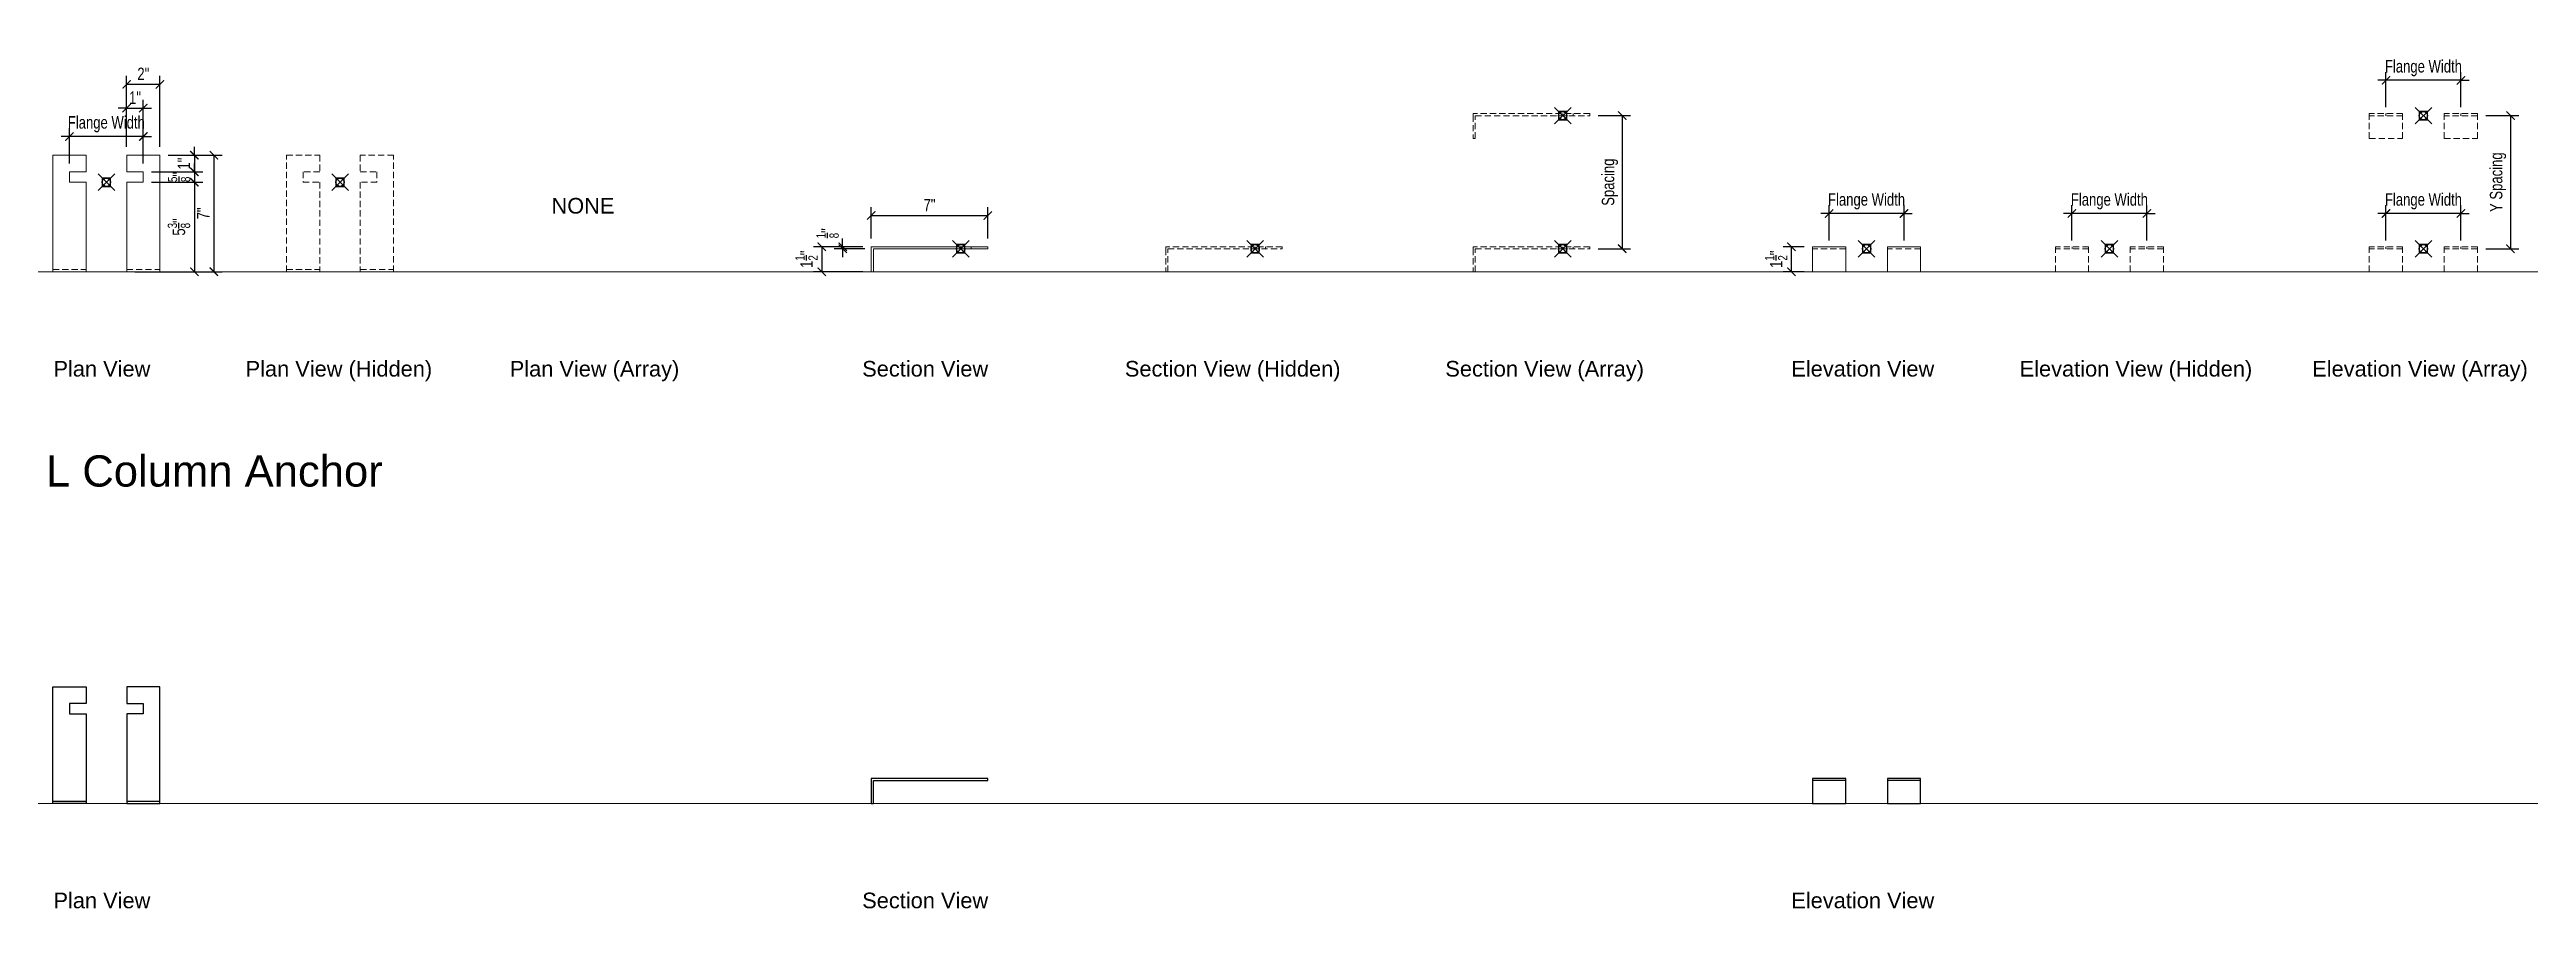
# Model space of a CAD drawing. Header units: inches. Extents: x 14 to 162, y 24 to 75.
import ezdxf
from ezdxf.enums import TextEntityAlignment as Align

# ---------------------------------------------------------------- set-up
doc = ezdxf.new("R2010")
doc.units = ezdxf.units.IN
doc.header["$LTSCALE"] = 48
doc.header["$MEASUREMENT"] = 0
doc.header["$PDMODE"] = 99
doc.header["$PDSIZE"] = 0.5
doc.linetypes.add('HIDDEN2', pattern=[0.1875, 0.125, -0.0625])
for name, color, linetype, lineweight in [('A-Anno-Dims', 211, 'Continuous', 25), ('A-Detl-Fine', 90, 'Continuous', 18), ('G-Anno-Ttlb', 213, 'Continuous', 50)]:
    doc.layers.add(name, color=color, linetype=linetype, lineweight=lineweight)
doc.layers.add('G-Anno-Nplt', color=140, linetype='Continuous', lineweight=18, plot=False)
doc.styles.add('Arch-Dim', font='arial.ttf', dxfattribs={"width": 0.75})
doc.styles.add('RomanS', font='romans.shx')
doc.dimstyles.new('Aec-Arch-I-96', dxfattribs={"dimscale": 96, "dimtxt": 0.09375, "dimasz": 0.0625, "dimexe": 0.0625, "dimexo": 0.0625, "dimgap": 0.03125, "dimtad": 1, "dimdec": 4, "dimzin": 3, "dimdsep": 46, "dimlunit": 4, "dimtxsty": 'Arch-Dim', "dimblk": 'ARCHTICK', "dimcen": 0.09375, "dimazin": 2, "dimtfac": 0.75, "dimtdec": 4, "dimtix": 1, "dimtmove": 2, "dimatfit": 2, "dimfxl": 1, "dimtolj": 1, "dimtzin": 0, "dimarcsym": 0})

# ---------------------------------------------------------------- blocks, each defined once
blk = doc.blocks.new('Anno_Title_T2')
at = {"color": 0, "linetype": 'ByBlock', "lineweight": -2, "style": 'RomanS'}
blk.add_attdef('TITLE', (0, 0.5), '', height=1.25, dxfattribs=at)
blk.add_attdef('SCALE', text='', height=0.75, dxfattribs=at).set_placement((0, -0.5), align=Align.TOP_LEFT)
blk = doc.blocks.new('_ArchTick')
at = {"color": 0, "linetype": 'ByBlock', "const_width": 0.15}
blk.add_lwpolyline([(-0.5, -0.5), (0.5, 0.5)], dxfattribs=at)
blk = doc.blocks.new('*D4')
at = {"layer": 'A-Anno-Dims', "color": 8, "lineweight": -2, "transparency": 16777216}
for p, q in [((20.72, 69.14), (22.79, 69.14)), ((22.29, 69.14), (22.29, 69.64)), ((22.29, 69.14), (22.29, 68.14)), ((19.72, 68.14), (22.79, 68.14)), ((22.29, 68.14), (22.29, 67.64))]:
    blk.add_line(p, q, dxfattribs=at)
at = {"layer": 'DEFPOINTS', "color": 0, "transparency": 16777216}
for p in [(20.22, 69.14), (19.22, 68.14), (22.29, 68.14)]:
    blk.add_point(p, dxfattribs=at)
at = {"layer": 'A-Anno-Dims', "color": 8, "lineweight": -2, "transparency": 16777216, "xscale": 0.5, "yscale": 0.5, "zscale": 0.5}
for p, rotation in [((22.29, 69.14), 270), ((22.29, 68.14), 90)]:
    blk.add_blockref('_ArchTick', p, dxfattribs=dict(at, rotation=rotation))
at = {"layer": 'A-Anno-Dims', "color": 0, "transparency": 16777216, "insert": (21.66, 68.64), "char_height": 0.75, "attachment_point": 5, "rotation": 90, "style": 'Arch-Dim'}
blk.add_mtext('\\A1;1"', dxfattribs=at)
blk = doc.blocks.new('_Open90')
at = {"color": 0, "linetype": 'ByBlock', "lineweight": -2}
for p, q in [((0, 0), (-1, 0)), ((-0.5, 0.5), (0, 0)), ((0, 0), (-0.5, -0.5))]:
    blk.add_line(p, q, dxfattribs=at)
blk = doc.blocks.new('*D5')
at = {"layer": 'A-Anno-Dims', "color": 8, "lineweight": -2, "transparency": 16777216}
for p, q in [((22.29, 68.14), (22.29, 68.64)), ((19.72, 68.14), (22.79, 68.14)), ((19.72, 67.52), (22.79, 67.52)), ((22.29, 68.14), (22.29, 67.52)), ((22.29, 67.52), (22.29, 67.02))]:
    blk.add_line(p, q, dxfattribs=at)
at = {"layer": 'DEFPOINTS', "color": 0, "transparency": 16777216}
for p in [(19.22, 68.14), (19.22, 67.52), (22.29, 67.52)]:
    blk.add_point(p, dxfattribs=at)
at = {"layer": 'A-Anno-Dims', "color": 8, "lineweight": -2, "transparency": 16777216, "xscale": 0.5, "yscale": 0.5, "zscale": 0.5}
for p, rotation in [((22.29, 68.14), 270), ((22.29, 67.52), 90)]:
    blk.add_blockref('_ArchTick', p, dxfattribs=dict(at, rotation=rotation))
at = {"layer": 'A-Anno-Dims', "color": 0, "transparency": 16777216, "insert": (21.37, 67.83), "char_height": 0.75, "attachment_point": 5, "rotation": 90, "style": 'Arch-Dim'}
blk.add_mtext('\\A1;{\\H0.750000x;\\S5/8;}"', dxfattribs=at)
blk = doc.blocks.new('*D13')
at = {"layer": 'A-Anno-Dims', "color": 8, "lineweight": -2, "transparency": 16777216}
for p, q in [((19.72, 67.52), (22.79, 67.52)), ((22.29, 67.52), (22.29, 62.14)), ((18.72, 62.14), (22.79, 62.14))]:
    blk.add_line(p, q, dxfattribs=at)
at = {"layer": 'DEFPOINTS', "color": 0, "transparency": 16777216}
for p in [(19.22, 67.52), (18.22, 62.14), (22.29, 62.14)]:
    blk.add_point(p, dxfattribs=at)
at = {"layer": 'A-Anno-Dims', "color": 8, "lineweight": -2, "transparency": 16777216, "xscale": 0.5, "yscale": 0.5, "zscale": 0.5}
for p, rotation in [((22.29, 67.52), 90), ((22.29, 62.14), 270)]:
    blk.add_blockref('_ArchTick', p, dxfattribs=dict(at, rotation=rotation))
at = {"layer": 'A-Anno-Dims', "color": 0, "transparency": 16777216, "insert": (21.36, 64.83), "char_height": 0.75, "attachment_point": 5, "rotation": 90, "style": 'Arch-Dim'}
blk.add_mtext('\\A1;5{\\H0.750000x;\\S3/8;}"', dxfattribs=at)
blk = doc.blocks.new('*D14')
at = {"layer": 'A-Anno-Dims', "color": 8, "lineweight": -2, "transparency": 16777216}
for p, q in [((18.22, 69.64), (18.22, 73.9)), ((18.22, 73.4), (20.22, 73.4)), ((20.22, 69.64), (20.22, 73.9))]:
    blk.add_line(p, q, dxfattribs=at)
at = {"layer": 'DEFPOINTS', "color": 0, "transparency": 16777216}
for p in [(20.22, 73.4), (18.22, 69.14), (20.22, 69.14)]:
    blk.add_point(p, dxfattribs=at)
at = {"layer": 'A-Anno-Dims', "color": 8, "lineweight": -2, "transparency": 16777216, "xscale": 0.5, "yscale": 0.5, "zscale": 0.5, "rotation": 180}
blk.add_blockref('_ArchTick', (18.22, 73.4), dxfattribs=at)
at = {"layer": 'A-Anno-Dims', "color": 8, "lineweight": -2, "transparency": 16777216, "xscale": 0.5, "yscale": 0.5, "zscale": 0.5}
blk.add_blockref('_ArchTick', (20.22, 73.4), dxfattribs=at)
at = {"layer": 'A-Anno-Dims', "color": 0, "transparency": 16777216, "insert": (19.22, 74.03), "char_height": 0.75, "attachment_point": 5, "style": 'Arch-Dim'}
blk.add_mtext('\\A1;2"', dxfattribs=at)
blk = doc.blocks.new('*D15')
at = {"layer": 'A-Anno-Dims', "color": 8, "lineweight": -2, "transparency": 16777216}
for p, q in [((20.72, 69.14), (23.96, 69.14)), ((23.46, 69.14), (23.46, 62.14)), ((20.72, 62.14), (23.96, 62.14))]:
    blk.add_line(p, q, dxfattribs=at)
at = {"layer": 'DEFPOINTS', "color": 0, "transparency": 16777216}
for p in [(20.22, 69.14), (20.22, 62.14), (23.46, 62.14)]:
    blk.add_point(p, dxfattribs=at)
at = {"layer": 'A-Anno-Dims', "color": 8, "lineweight": -2, "transparency": 16777216, "xscale": 0.5, "yscale": 0.5, "zscale": 0.5}
for p, rotation in [((23.46, 69.14), 90), ((23.46, 62.14), 270)]:
    blk.add_blockref('_ArchTick', p, dxfattribs=dict(at, rotation=rotation))
at = {"layer": 'A-Anno-Dims', "color": 0, "transparency": 16777216, "insert": (22.83, 65.64), "char_height": 0.75, "attachment_point": 5, "rotation": 90, "style": 'Arch-Dim'}
blk.add_mtext('\\A1;7"', dxfattribs=at)
blk = doc.blocks.new('*D16')
at = {"layer": 'A-Anno-Dims', "color": 8, "lineweight": -2, "transparency": 16777216}
for p, q in [((18.22, 71.97), (17.72, 71.97)), ((18.22, 69.64), (18.22, 72.47)), ((18.22, 71.97), (19.22, 71.97)), ((19.22, 68.64), (19.22, 72.47)), ((19.22, 71.97), (19.72, 71.97))]:
    blk.add_line(p, q, dxfattribs=at)
at = {"layer": 'DEFPOINTS', "color": 0, "transparency": 16777216}
for p in [(19.22, 71.97), (18.22, 69.14), (19.22, 68.14)]:
    blk.add_point(p, dxfattribs=at)
at = {"layer": 'A-Anno-Dims', "color": 8, "lineweight": -2, "transparency": 16777216, "xscale": 0.5, "yscale": 0.5, "zscale": 0.5}
blk.add_blockref('_ArchTick', (18.22, 71.97), dxfattribs=at)
at = {"layer": 'A-Anno-Dims', "color": 8, "lineweight": -2, "transparency": 16777216, "xscale": 0.5, "yscale": 0.5, "zscale": 0.5, "rotation": 180}
blk.add_blockref('_ArchTick', (19.22, 71.97), dxfattribs=at)
at = {"layer": 'A-Anno-Dims', "color": 0, "transparency": 16777216, "insert": (18.72, 72.6), "char_height": 0.75, "attachment_point": 5, "style": 'Arch-Dim'}
blk.add_mtext('\\A1;1"', dxfattribs=at)
blk = doc.blocks.new('*D6')
at = {"layer": 'A-Anno-Dims', "color": 8, "lineweight": -2, "transparency": 16777216}
for p, q in [((106.63, 71.52), (108.58, 71.52)), ((108.08, 71.52), (108.08, 63.52)), ((106.63, 63.52), (108.58, 63.52))]:
    blk.add_line(p, q, dxfattribs=at)
at = {"layer": 'DEFPOINTS', "color": 0, "transparency": 16777216}
for p in [(106.13, 71.52), (106.13, 63.52), (108.08, 63.52)]:
    blk.add_point(p, dxfattribs=at)
at = {"layer": 'A-Anno-Dims', "color": 8, "lineweight": -2, "transparency": 16777216, "xscale": 0.5, "yscale": 0.5, "zscale": 0.5}
for p, rotation in [((108.08, 71.52), 90), ((108.08, 63.52), 270)]:
    blk.add_blockref('_ArchTick', p, dxfattribs=dict(at, rotation=rotation))
at = {"layer": 'A-Anno-Dims', "color": 0, "transparency": 16777216, "insert": (107.34, 67.52), "char_height": 0.75, "attachment_point": 5, "rotation": 90, "style": 'Arch-Dim'}
blk.add_mtext('\\A1;Spacing', dxfattribs=at)
blk = doc.blocks.new('*D17')
at = {"layer": 'A-Anno-Dims', "color": 8, "lineweight": -2, "transparency": 16777216}
for p, q in [((61.24, 63.64), (61.24, 64.14)), ((62.46, 63.64), (60.74, 63.64)), ((62.58, 63.52), (60.74, 63.52)), ((61.24, 63.52), (61.24, 63.64)), ((61.24, 63.52), (61.24, 63.02))]:
    blk.add_line(p, q, dxfattribs=at)
at = {"layer": 'DEFPOINTS', "color": 0, "transparency": 16777216}
for p in [(61.24, 63.64), (62.96, 63.64), (63.08, 63.52)]:
    blk.add_point(p, dxfattribs=at)
at = {"layer": 'A-Anno-Dims', "color": 8, "lineweight": -2, "transparency": 16777216, "xscale": 0.5, "yscale": 0.5, "zscale": 0.5}
for p, rotation in [((61.24, 63.64), 270), ((61.24, 63.52), 90)]:
    blk.add_blockref('_ArchTick', p, dxfattribs=dict(at, rotation=rotation))
at = {"layer": 'A-Anno-Dims', "color": 0, "transparency": 16777216, "insert": (60.33, 64.45), "char_height": 0.75, "attachment_point": 5, "rotation": 90, "style": 'Arch-Dim'}
blk.add_mtext('\\A1;{\\H0.750000x;\\S1/8;}"', dxfattribs=at)
blk = doc.blocks.new('*D18')
at = {"layer": 'A-Anno-Dims', "color": 8, "lineweight": -2, "transparency": 16777216}
for p, q in [((119.01, 63.64), (117.74, 63.64)), ((118.24, 63.64), (118.24, 62.14)), ((119.01, 62.14), (117.74, 62.14))]:
    blk.add_line(p, q, dxfattribs=at)
at = {"layer": 'DEFPOINTS', "color": 0, "transparency": 16777216}
for p in [(119.51, 63.64), (118.24, 62.14), (119.51, 62.14)]:
    blk.add_point(p, dxfattribs=at)
at = {"layer": 'A-Anno-Dims', "color": 8, "lineweight": -2, "transparency": 16777216, "xscale": 0.5, "yscale": 0.5, "zscale": 0.5}
for p, rotation in [((118.24, 63.64), 90), ((118.24, 62.14), 270)]:
    blk.add_blockref('_ArchTick', p, dxfattribs=dict(at, rotation=rotation))
at = {"layer": 'A-Anno-Dims', "color": 0, "transparency": 16777216, "insert": (117.33, 62.89), "char_height": 0.75, "attachment_point": 5, "rotation": 90, "style": 'Arch-Dim'}
blk.add_mtext('\\A1;1{\\H0.750000x;\\S1/2;}"', dxfattribs=at)
blk = doc.blocks.new('*D7')
at = {"layer": 'A-Anno-Dims', "color": 8, "lineweight": -2, "transparency": 16777216}
for p, q in [((159.97, 71.52), (161.95, 71.52)), ((161.45, 71.52), (161.45, 63.52)), ((159.97, 63.52), (161.95, 63.52))]:
    blk.add_line(p, q, dxfattribs=at)
at = {"layer": 'DEFPOINTS', "color": 0, "transparency": 16777216}
for p in [(159.47, 71.52), (159.47, 63.52), (161.45, 63.52)]:
    blk.add_point(p, dxfattribs=at)
at = {"layer": 'A-Anno-Dims', "color": 8, "lineweight": -2, "transparency": 16777216, "xscale": 0.5, "yscale": 0.5, "zscale": 0.5}
for p, rotation in [((161.45, 71.52), 90), ((161.45, 63.52), 270)]:
    blk.add_blockref('_ArchTick', p, dxfattribs=dict(at, rotation=rotation))
at = {"layer": 'A-Anno-Dims', "color": 0, "transparency": 16777216, "insert": (160.7, 67.52), "char_height": 0.75, "attachment_point": 5, "rotation": 90, "style": 'Arch-Dim'}
blk.add_mtext('\\A1;Y Spacing', dxfattribs=at)
blk = doc.blocks.new('*D8')
at = {"layer": 'A-Anno-Dims', "color": 8, "lineweight": -2, "transparency": 16777216}
for p, q in [((14.78, 70.26), (14.28, 70.26)), ((14.78, 68.64), (14.78, 70.76)), ((19.22, 70.26), (14.78, 70.26)), ((19.22, 68.64), (19.22, 70.76)), ((19.22, 70.26), (19.72, 70.26))]:
    blk.add_line(p, q, dxfattribs=at)
at = {"layer": 'DEFPOINTS', "color": 0, "transparency": 16777216}
for p in [(14.78, 70.26), (14.78, 68.14), (19.22, 68.14)]:
    blk.add_point(p, dxfattribs=at)
at = {"layer": 'A-Anno-Dims', "color": 8, "lineweight": -2, "transparency": 16777216, "xscale": 0.5, "yscale": 0.5, "zscale": 0.5}
blk.add_blockref('_ArchTick', (14.78, 70.26), dxfattribs=at)
at = {"layer": 'A-Anno-Dims', "color": 8, "lineweight": -2, "transparency": 16777216, "xscale": 0.5, "yscale": 0.5, "zscale": 0.5, "rotation": 180}
blk.add_blockref('_ArchTick', (19.22, 70.26), dxfattribs=at)
at = {"layer": 'A-Anno-Dims', "color": 0, "transparency": 16777216, "insert": (17, 71), "char_height": 0.75, "attachment_point": 5, "style": 'Arch-Dim'}
blk.add_mtext('\\A1;Flange Width', dxfattribs=at)
blk = doc.blocks.new('*D9')
at = {"layer": 'A-Anno-Dims', "color": 8, "lineweight": -2, "transparency": 16777216}
for p, q in [((120.51, 65.64), (120.01, 65.64)), ((120.51, 64.02), (120.51, 66.14)), ((125.01, 65.64), (120.51, 65.64)), ((125.01, 64.02), (125.01, 66.14)), ((125.01, 65.64), (125.51, 65.64))]:
    blk.add_line(p, q, dxfattribs=at)
at = {"layer": 'DEFPOINTS', "color": 0, "transparency": 16777216}
for p in [(120.51, 65.64), (120.51, 63.52), (125.01, 63.52)]:
    blk.add_point(p, dxfattribs=at)
at = {"layer": 'A-Anno-Dims', "color": 8, "lineweight": -2, "transparency": 16777216, "xscale": 0.5, "yscale": 0.5, "zscale": 0.5}
blk.add_blockref('_ArchTick', (120.51, 65.64), dxfattribs=at)
at = {"layer": 'A-Anno-Dims', "color": 8, "lineweight": -2, "transparency": 16777216, "xscale": 0.5, "yscale": 0.5, "zscale": 0.5, "rotation": 180}
blk.add_blockref('_ArchTick', (125.01, 65.64), dxfattribs=at)
at = {"layer": 'A-Anno-Dims', "color": 0, "transparency": 16777216, "insert": (122.76, 66.37), "char_height": 0.75, "attachment_point": 5, "style": 'Arch-Dim'}
blk.add_mtext('\\A1;Flange Width', dxfattribs=at)
blk = doc.blocks.new('*D10')
at = {"layer": 'A-Anno-Dims', "color": 8, "lineweight": -2, "transparency": 16777216}
for p, q in [((135.1, 65.64), (134.6, 65.64)), ((135.1, 64.02), (135.1, 66.14)), ((139.6, 65.64), (135.1, 65.64)), ((139.6, 64.02), (139.6, 66.14)), ((139.6, 65.64), (140.1, 65.64))]:
    blk.add_line(p, q, dxfattribs=at)
at = {"layer": 'DEFPOINTS', "color": 0, "transparency": 16777216}
for p in [(135.1, 65.64), (135.1, 63.52), (139.6, 63.52)]:
    blk.add_point(p, dxfattribs=at)
at = {"layer": 'A-Anno-Dims', "color": 8, "lineweight": -2, "transparency": 16777216, "xscale": 0.5, "yscale": 0.5, "zscale": 0.5}
blk.add_blockref('_ArchTick', (135.1, 65.64), dxfattribs=at)
at = {"layer": 'A-Anno-Dims', "color": 8, "lineweight": -2, "transparency": 16777216, "xscale": 0.5, "yscale": 0.5, "zscale": 0.5, "rotation": 180}
blk.add_blockref('_ArchTick', (139.6, 65.64), dxfattribs=at)
at = {"layer": 'A-Anno-Dims', "color": 0, "transparency": 16777216, "insert": (137.35, 66.37), "char_height": 0.75, "attachment_point": 5, "style": 'Arch-Dim'}
blk.add_mtext('\\A1;Flange Width', dxfattribs=at)
blk = doc.blocks.new('*D11')
at = {"layer": 'A-Anno-Dims', "color": 8, "lineweight": -2, "transparency": 16777216}
for p, q in [((153.97, 65.64), (153.47, 65.64)), ((153.97, 64.02), (153.97, 66.14)), ((158.47, 65.64), (153.97, 65.64)), ((158.47, 64.02), (158.47, 66.14)), ((158.47, 65.64), (158.97, 65.64))]:
    blk.add_line(p, q, dxfattribs=at)
at = {"layer": 'DEFPOINTS', "color": 0, "transparency": 16777216}
for p in [(153.97, 65.64), (153.97, 63.52), (158.47, 63.52)]:
    blk.add_point(p, dxfattribs=at)
at = {"layer": 'A-Anno-Dims', "color": 8, "lineweight": -2, "transparency": 16777216, "xscale": 0.5, "yscale": 0.5, "zscale": 0.5}
blk.add_blockref('_ArchTick', (153.97, 65.64), dxfattribs=at)
at = {"layer": 'A-Anno-Dims', "color": 8, "lineweight": -2, "transparency": 16777216, "xscale": 0.5, "yscale": 0.5, "zscale": 0.5, "rotation": 180}
blk.add_blockref('_ArchTick', (158.47, 65.64), dxfattribs=at)
at = {"layer": 'A-Anno-Dims', "color": 0, "transparency": 16777216, "insert": (156.22, 66.37), "char_height": 0.75, "attachment_point": 5, "style": 'Arch-Dim'}
blk.add_mtext('\\A1;Flange Width', dxfattribs=at)
blk = doc.blocks.new('*D12')
at = {"layer": 'A-Anno-Dims', "color": 8, "lineweight": -2, "transparency": 16777216}
for p, q in [((153.97, 73.64), (153.47, 73.64)), ((153.97, 72.02), (153.97, 74.14)), ((158.47, 73.64), (153.97, 73.64)), ((158.47, 72.02), (158.47, 74.14)), ((158.47, 73.64), (158.97, 73.64))]:
    blk.add_line(p, q, dxfattribs=at)
at = {"layer": 'DEFPOINTS', "color": 0, "transparency": 16777216}
for p in [(153.97, 73.64), (153.97, 71.52), (158.47, 71.52)]:
    blk.add_point(p, dxfattribs=at)
at = {"layer": 'A-Anno-Dims', "color": 8, "lineweight": -2, "transparency": 16777216, "xscale": 0.5, "yscale": 0.5, "zscale": 0.5}
blk.add_blockref('_ArchTick', (153.97, 73.64), dxfattribs=at)
at = {"layer": 'A-Anno-Dims', "color": 8, "lineweight": -2, "transparency": 16777216, "xscale": 0.5, "yscale": 0.5, "zscale": 0.5, "rotation": 180}
blk.add_blockref('_ArchTick', (158.47, 73.64), dxfattribs=at)
at = {"layer": 'A-Anno-Dims', "color": 0, "transparency": 16777216, "insert": (156.22, 74.37), "char_height": 0.75, "attachment_point": 5, "style": 'Arch-Dim'}
blk.add_mtext('\\A1;Flange Width', dxfattribs=at)
blk = doc.blocks.new('*D19')
at = {"layer": 'A-Anno-Dims', "color": 8, "lineweight": -2, "transparency": 16777216}
for p, q in [((62.46, 63.64), (59.48, 63.64)), ((59.98, 63.64), (59.98, 62.14)), ((62.46, 62.14), (59.48, 62.14))]:
    blk.add_line(p, q, dxfattribs=at)
at = {"layer": 'DEFPOINTS', "color": 0, "transparency": 16777216}
for p in [(62.96, 63.64), (59.98, 62.14), (62.96, 62.14)]:
    blk.add_point(p, dxfattribs=at)
at = {"layer": 'A-Anno-Dims', "color": 8, "lineweight": -2, "transparency": 16777216, "xscale": 0.5, "yscale": 0.5, "zscale": 0.5}
for p, rotation in [((59.98, 63.64), 90), ((59.98, 62.14), 270)]:
    blk.add_blockref('_ArchTick', p, dxfattribs=dict(at, rotation=rotation))
at = {"layer": 'A-Anno-Dims', "color": 0, "transparency": 16777216, "insert": (59.07, 62.89), "char_height": 0.75, "attachment_point": 5, "rotation": 90, "style": 'Arch-Dim'}
blk.add_mtext('\\A1;1{\\H0.750000x;\\S1/2;}"', dxfattribs=at)
blk = doc.blocks.new('*D20')
at = {"layer": 'A-Anno-Dims', "color": 8, "lineweight": -2, "transparency": 16777216}
for p, q in [((62.96, 64.14), (62.96, 66.02)), ((62.96, 65.52), (69.96, 65.52)), ((69.96, 64.14), (69.96, 66.02))]:
    blk.add_line(p, q, dxfattribs=at)
at = {"layer": 'DEFPOINTS', "color": 0, "transparency": 16777216}
for p in [(69.96, 65.52), (62.96, 63.64), (69.96, 63.64)]:
    blk.add_point(p, dxfattribs=at)
at = {"layer": 'A-Anno-Dims', "color": 8, "lineweight": -2, "transparency": 16777216, "xscale": 0.5, "yscale": 0.5, "zscale": 0.5, "rotation": 180}
blk.add_blockref('_ArchTick', (62.96, 65.52), dxfattribs=at)
at = {"layer": 'A-Anno-Dims', "color": 8, "lineweight": -2, "transparency": 16777216, "xscale": 0.5, "yscale": 0.5, "zscale": 0.5}
blk.add_blockref('_ArchTick', (69.96, 65.52), dxfattribs=at)
at = {"layer": 'A-Anno-Dims', "color": 0, "transparency": 16777216, "insert": (66.46, 66.14), "char_height": 0.75, "attachment_point": 5, "style": 'Arch-Dim'}
blk.add_mtext('\\A1;7"', dxfattribs=at)
blk = doc.blocks.new('AecDtl_L-ColumnAnchorSection')
at = {"color": 0, "linetype": 'ByBlock', "lineweight": -2, "ltscale": 0.0625}
blk.add_lwpolyline([(-5.25, 0), (1.625, 0), (1.625, 0.125), (-5.375, 0.125), (-5.375, 0), (-5.375, -1.375), (-5.25, -1.375)], close=True, dxfattribs=at)
blk = doc.blocks.new('AecDtl_L-ColumnAnchorPlanLeft')
at = {"color": 0, "linetype": 'ByBlock', "lineweight": -2, "ltscale": 0.0625}
blk.add_lwpolyline([(1, -5.375), (-1, -5.375), (-1, 1.625), (1, 1.625), (1, 0.625), (0, 0.625), (0, 0), (1, 0)], close=True, dxfattribs=at)
blk.add_lwpolyline([(-1, -5.25), (1, -5.25)], dxfattribs=at)
blk = doc.blocks.new('AecDtl_L-ColumnAnchorPlanRight')
at = {"color": 0, "linetype": 'ByBlock', "lineweight": -2, "ltscale": 0.0625}
blk.add_lwpolyline([(-1, -5.375), (1, -5.375), (1, 1.625), (-1, 1.625), (-1, 0.625), (0, 0.625), (0, 0), (-1, 0)], close=True, dxfattribs=at)
blk.add_lwpolyline([(-1, -5.25), (1, -5.25)], dxfattribs=at)
blk = doc.blocks.new('AecDtl_L-ColumnAnchorElevationLeft')
at = {"color": 0, "linetype": 'ByBlock', "lineweight": -2, "ltscale": 0.0625}
blk.add_lwpolyline([(-1, 0.125), (-1, -1.375), (1, -1.375), (1, 0.125)], close=True, dxfattribs=at)
blk.add_lwpolyline([(1, 0), (-1, 0)], dxfattribs=at)
blk = doc.blocks.new('AecDtl_L-ColumnAnchorElevationRight')
at = {"color": 0, "linetype": 'ByBlock', "lineweight": -2, "ltscale": 0.0625}
blk.add_lwpolyline([(-1, 0.125), (-1, -1.375), (1, -1.375), (1, 0.125)], close=True, dxfattribs=at)
blk.add_lwpolyline([(1, 0), (-1, 0)], dxfattribs=at)

msp = doc.modelspace()

# ---------------------------------------------------------------- linework, layer by layer
at = {"layer": 'A-Anno-Dims'}
for p in [(104.50283, 71.51605), (156.21691, 71.51605), (17.00268, 67.51605), (31.04023, 67.51605), (68.33376, 63.51605), (86.02551, 63.51605), (104.50283, 63.51605), (122.76034, 63.51605), (137.35481, 63.51605), (156.21691, 63.51605)]:
    msp.add_point(p, dxfattribs=at)
at = {"layer": 'A-Detl-Fine', "linetype": 'HIDDEN2', "ltscale": 0.0625}
for points in [[(99.25283, 71.51605), (106.12783, 71.51605), (106.12783, 71.64105), (99.12783, 71.64105), (99.12783, 71.51605), (99.12783, 70.14105), (99.25283, 70.14105)], [(152.96691, 71.64105), (152.96691, 70.14105), (154.96691, 70.14105), (154.96691, 71.64105)], [(157.46691, 71.64105), (157.46691, 70.14105), (159.46691, 70.14105), (159.46691, 71.64105)], [(29.82056, 62.14105), (27.82056, 62.14105), (27.82056, 69.14105), (29.82056, 69.14105), (29.82056, 68.14105), (28.82056, 68.14105), (28.82056, 67.51605), (29.82056, 67.51605)], [(32.2599, 62.14105), (34.2599, 62.14105), (34.2599, 69.14105), (32.2599, 69.14105), (32.2599, 68.14105), (33.2599, 68.14105), (33.2599, 67.51605), (32.2599, 67.51605)], [(80.77551, 63.51605), (87.65051, 63.51605), (87.65051, 63.64105), (80.65051, 63.64105), (80.65051, 63.51605), (80.65051, 62.14105), (80.77551, 62.14105)], [(99.25283, 63.51605), (106.12783, 63.51605), (106.12783, 63.64105), (99.12783, 63.64105), (99.12783, 63.51605), (99.12783, 62.14105), (99.25283, 62.14105)], [(134.10481, 63.64105), (134.10481, 62.14105), (136.10481, 62.14105), (136.10481, 63.64105)], [(138.60481, 63.64105), (138.60481, 62.14105), (140.60481, 62.14105), (140.60481, 63.64105)], [(152.96691, 63.64105), (152.96691, 62.14105), (154.96691, 62.14105), (154.96691, 63.64105)], [(157.46691, 63.64105), (157.46691, 62.14105), (159.46691, 62.14105), (159.46691, 63.64105)]]:
    msp.add_lwpolyline(points, close=True, dxfattribs=at)
at = {"layer": 'A-Detl-Fine'}
for points in [[(104.50283, 71.64105), (104.50283, 71.51605)], [(105.12783, 71.64105), (105.12783, 71.51605)], [(153.96691, 71.51605), (153.96691, 71.64105)], [(158.46691, 71.51605), (158.46691, 71.64105)], [(68.33376, 63.64105), (68.33376, 63.51605)], [(68.95876, 63.64105), (68.95876, 63.51605)], [(104.50283, 63.64105), (104.50283, 63.51605)], [(105.12783, 63.64105), (105.12783, 63.51605)], [(135.10481, 63.51605), (135.10481, 63.64105)], [(139.60481, 63.51605), (139.60481, 63.64105)], [(153.96691, 63.51605), (153.96691, 63.64105)], [(158.46691, 63.51605), (158.46691, 63.64105)]]:
    msp.add_lwpolyline(points, dxfattribs=at)
at = {"layer": 'A-Detl-Fine', "linetype": 'HIDDEN2', "ltscale": 0.0625}
for points in [[(154.96691, 71.51605), (152.96691, 71.51605)], [(159.46691, 71.51605), (157.46691, 71.51605)], [(86.02551, 63.64105), (86.02551, 63.51605)], [(86.65051, 63.64105), (86.65051, 63.51605)], [(121.51034, 63.51605), (119.51034, 63.51605)], [(126.01034, 63.51605), (124.01034, 63.51605)], [(136.10481, 63.51605), (134.10481, 63.51605)], [(140.60481, 63.51605), (138.60481, 63.51605)], [(154.96691, 63.51605), (152.96691, 63.51605)], [(159.46691, 63.51605), (157.46691, 63.51605)], [(13.78302, 62.26605), (15.78302, 62.26605)], [(18.22235, 62.26605), (20.22235, 62.26605)], [(27.82056, 62.26605), (29.82056, 62.26605)], [(32.2599, 62.26605), (34.2599, 62.26605)]]:
    msp.add_lwpolyline(points, dxfattribs=at)
at = {"layer": 'A-Detl-Fine'}
for points in [[(15.78302, 62.14105), (13.78302, 62.14105), (13.78302, 69.14105), (15.78302, 69.14105), (15.78302, 68.14105), (14.78302, 68.14105), (14.78302, 67.51605), (15.78302, 67.51605)], [(18.22235, 62.14105), (20.22235, 62.14105), (20.22235, 69.14105), (18.22235, 69.14105), (18.22235, 68.14105), (19.22235, 68.14105), (19.22235, 67.51605), (18.22235, 67.51605)], [(63.08376, 63.51605), (69.95876, 63.51605), (69.95876, 63.64105), (62.95876, 63.64105), (62.95876, 63.51605), (62.95876, 62.14105), (63.08376, 62.14105)], [(119.51034, 63.64105), (119.51034, 62.14105), (121.51034, 62.14105), (121.51034, 63.64105)], [(124.01034, 63.64105), (124.01034, 62.14105), (126.01034, 62.14105), (126.01034, 63.64105)]]:
    msp.add_lwpolyline(points, close=True, dxfattribs=at)
at = {"layer": 'G-Anno-Nplt'}
for p in [(1371.0231, 62.14105), (1371.0231, 30.19352)]:
    msp.add_xline(p, (1, 0), dxfattribs=at)

# ---------------------------------------------------------------- block references
for name, p in [('AecDtl_L-ColumnAnchorPlanLeft', (14.78302, 35.56852)), ('AecDtl_L-ColumnAnchorPlanRight', (19.22235, 35.56852)), ('AecDtl_L-ColumnAnchorSection', (68.33376, 31.56852)), ('AecDtl_L-ColumnAnchorElevationLeft', (120.51034, 31.56852)), ('AecDtl_L-ColumnAnchorElevationRight', (125.01034, 31.56852))]:
    msp.add_blockref(name, p)
at = {"layer": 'G-Anno-Ttlb'}
ref = msp.add_blockref('Anno_Title_T2', (43.74736, 65.25986), dxfattribs=dict(at, xscale=0.75, yscale=0.75, zscale=0.75))
ref.add_attrib('TITLE', 'NONE', (43.74736, 65.63486), dxfattribs={"layer": '0', "color": 0, "linetype": 'ByBlock', "lineweight": -2, "height": 0.9375, "style": 'Arch-Dim'})
ref = msp.add_blockref('Anno_Title_T2', (13.82317, 55.46571), dxfattribs=dict(at, xscale=0.75, yscale=0.75, zscale=0.75))
ref.add_attrib('TITLE', 'Plan View', (13.82317, 55.84071), dxfattribs={"layer": '0', "color": 0, "linetype": 'ByBlock', "lineweight": -2, "height": 0.9375, "style": 'Arch-Dim'})
ref = msp.add_blockref('Anno_Title_T2', (25.36619, 55.46571), dxfattribs=dict(at, xscale=0.75, yscale=0.75, zscale=0.75))
ref.add_attrib('TITLE', 'Plan View (Hidden)', (25.36619, 55.84071), dxfattribs={"layer": '0', "color": 0, "linetype": 'ByBlock', "lineweight": -2, "height": 0.9375, "style": 'Arch-Dim'})
ref = msp.add_blockref('Anno_Title_T2', (41.23678, 55.46571), dxfattribs=dict(at, xscale=0.75, yscale=0.75, zscale=0.75))
ref.add_attrib('TITLE', 'Plan View (Array)', (41.23678, 55.84071), dxfattribs={"layer": '0', "color": 0, "linetype": 'ByBlock', "lineweight": -2, "height": 0.9375, "style": 'Arch-Dim'})
ref = msp.add_blockref('Anno_Title_T2', (62.41536, 55.46571), dxfattribs=dict(at, xscale=0.75, yscale=0.75, zscale=0.75))
ref.add_attrib('TITLE', 'Section View', (62.41536, 55.84071), dxfattribs={"layer": '0', "color": 0, "linetype": 'ByBlock', "lineweight": -2, "height": 0.9375, "style": 'Arch-Dim'})
ref = msp.add_blockref('Anno_Title_T2', (78.19745, 55.46571), dxfattribs=dict(at, xscale=0.75, yscale=0.75, zscale=0.75))
ref.add_attrib('TITLE', 'Section View (Hidden)', (78.19745, 55.84071), dxfattribs={"layer": '0', "color": 0, "linetype": 'ByBlock', "lineweight": -2, "height": 0.9375, "style": 'Arch-Dim'})
ref = msp.add_blockref('Anno_Title_T2', (97.45229, 55.46571), dxfattribs=dict(at, xscale=0.75, yscale=0.75, zscale=0.75))
ref.add_attrib('TITLE', 'Section View (Array)', (97.45229, 55.84071), dxfattribs={"layer": '0', "color": 0, "linetype": 'ByBlock', "lineweight": -2, "height": 0.9375, "style": 'Arch-Dim'})
ref = msp.add_blockref('Anno_Title_T2', (118.23944, 55.46571), dxfattribs=dict(at, xscale=0.75, yscale=0.75, zscale=0.75))
ref.add_attrib('TITLE', 'Elevation View', (118.23944, 55.84071), dxfattribs={"layer": '0', "color": 0, "linetype": 'ByBlock', "lineweight": -2, "height": 0.9375, "style": 'Arch-Dim'})
ref = msp.add_blockref('Anno_Title_T2', (131.95796, 55.46571), dxfattribs=dict(at, xscale=0.75, yscale=0.75, zscale=0.75))
ref.add_attrib('TITLE', 'Elevation View (Hidden)', (131.95796, 55.84071), dxfattribs={"layer": '0', "color": 0, "linetype": 'ByBlock', "lineweight": -2, "height": 0.9375, "style": 'Arch-Dim'})
ref = msp.add_blockref('Anno_Title_T2', (149.53671, 55.46571), dxfattribs=dict(at, xscale=0.75, yscale=0.75, zscale=0.75))
ref.add_attrib('TITLE', 'Elevation View (Array)', (149.53671, 55.84071), dxfattribs={"layer": '0', "color": 0, "linetype": 'ByBlock', "lineweight": -2, "height": 0.9375, "style": 'Arch-Dim'})
ref = msp.add_blockref('Anno_Title_T2', (13.37221, 48.47938), dxfattribs=dict(at, xscale=1.5, yscale=1.5, zscale=1.5))
ref.add_attrib('TITLE', 'L Column Anchor', (13.37221, 49.22938), dxfattribs={"layer": '0', "color": 0, "linetype": 'ByBlock', "lineweight": -2, "height": 1.875, "style": 'Arch-Dim'})
ref = msp.add_blockref('Anno_Title_T2', (13.82317, 23.51817), dxfattribs=dict(at, xscale=0.75, yscale=0.75, zscale=0.75))
ref.add_attrib('TITLE', 'Plan View', (13.82317, 23.89317), dxfattribs={"layer": '0', "color": 0, "linetype": 'ByBlock', "lineweight": -2, "height": 0.9375, "style": 'Arch-Dim'})
ref = msp.add_blockref('Anno_Title_T2', (62.41536, 23.51817), dxfattribs=dict(at, xscale=0.75, yscale=0.75, zscale=0.75))
ref.add_attrib('TITLE', 'Section View', (62.41536, 23.89317), dxfattribs={"layer": '0', "color": 0, "linetype": 'ByBlock', "lineweight": -2, "height": 0.9375, "style": 'Arch-Dim'})
ref = msp.add_blockref('Anno_Title_T2', (118.23944, 23.51817), dxfattribs=dict(at, xscale=0.75, yscale=0.75, zscale=0.75))
ref.add_attrib('TITLE', 'Elevation View', (118.23944, 23.89317), dxfattribs={"layer": '0', "color": 0, "linetype": 'ByBlock', "lineweight": -2, "height": 0.9375, "style": 'Arch-Dim'})

# ---------------------------------------------------------------- dimensions: what is measured, and where the dimension line sits
at = {"layer": 'A-Anno-Dims'}
for base, p1, p2, picture, middle in [((20.22235, 73.40164), (18.22235, 69.14105), (20.22235, 69.14105), '*D14', (19.22235, 74.02818)), ((19.22235, 71.9745), (18.22235, 69.14105), (19.22235, 68.14105), '*D16', (18.72235, 72.60104)), ((69.95876, 65.51896), (62.95876, 63.64105), (69.95876, 63.64105), '*D20', (66.45876, 66.14396))]:
    dim = msp.add_linear_dim(base=base, p1=p1, p2=p2, dimstyle='Aec-Arch-I-96', override={"dimscale": 8, "dimclrd": 8, "dimclre": 8, "dimldrblk": 'Open90'}, dxfattribs=at)
    dim.commit()
    dim.dimension.update_dxf_attribs({"geometry": picture, "text_midpoint": middle})
for base, p1, p2, picture, middle in [((153.96691, 73.63624), (158.46691, 71.51605), (153.96691, 71.51605), '*D12', (156.21691, 74.37149)), ((14.78302, 70.26124), (19.22235, 68.14105), (14.78302, 68.14105), '*D8', (17.00268, 70.99649)), ((120.51034, 65.63624), (125.01034, 63.51605), (120.51034, 63.51605), '*D9', (122.76034, 66.37149)), ((135.10481, 65.63624), (139.60481, 63.51605), (135.10481, 63.51605), '*D10', (137.35481, 66.37149)), ((153.96691, 65.63624), (158.46691, 63.51605), (153.96691, 63.51605), '*D11', (156.21691, 66.37149))]:
    dim = msp.add_linear_dim(base=base, p1=p1, p2=p2, text='Flange Width', dimstyle='Aec-Arch-I-96', override={"dimscale": 8, "dimclrd": 8, "dimclre": 8, "dimldrblk": 'Open90'}, dxfattribs=at)
    dim.commit()
    dim.dimension.update_dxf_attribs({"geometry": picture, "text_midpoint": middle})
for base, p1, p2, text, picture, middle in [((108.07697, 63.51605), (106.12783, 71.51605), (106.12783, 63.51605), 'Spacing', '*D6', (107.33533, 67.51605)), ((161.44559, 63.51605), (159.46691, 71.51605), (159.46691, 63.51605), 'Y Spacing', '*D7', (160.70394, 67.51605))]:
    dim = msp.add_linear_dim(base=base, p1=p1, p2=p2, angle=90, text=text, dimstyle='Aec-Arch-I-96', override={"dimscale": 8, "dimclrd": 8, "dimclre": 8, "dimldrblk": 'Open90'}, dxfattribs=at)
    dim.commit()
    dim.dimension.update_dxf_attribs({"geometry": picture, "text_midpoint": middle})
for base, p1, p2, picture, middle in [((22.28666, 68.14105), (20.22235, 69.14105), (19.22235, 68.14105), '*D4', (21.66012, 68.64105)), ((22.28666, 67.51605), (19.22235, 68.14105), (19.22235, 67.51605), '*D5', (21.3735, 67.82855)), ((23.45808, 62.14105), (20.22235, 69.14105), (20.22235, 62.14105), '*D15', (22.83308, 65.64105)), ((22.28666, 62.14105), (19.22235, 67.51605), (18.22235, 62.14105), '*D13', (21.36193, 64.82855)), ((59.97518, 62.14105), (62.95876, 63.64105), (62.95876, 62.14105), '*D19', (59.06663, 62.89105)), ((118.23994, 62.14105), (119.51034, 63.64105), (119.51034, 62.14105), '*D18', (117.33139, 62.89105))]:
    dim = msp.add_linear_dim(base=base, p1=p1, p2=p2, angle=90, dimstyle='Aec-Arch-I-96', override={"dimscale": 8, "dimclrd": 8, "dimclre": 8, "dimldrblk": 'Open90'}, dxfattribs=at)
    dim.commit()
    dim.dimension.update_dxf_attribs({"geometry": picture, "text_midpoint": middle})
dim = msp.add_linear_dim(base=(61.24286, 63.64105), p1=(63.08376, 63.51605), p2=(62.95876, 63.64105), angle=90, dimstyle='Aec-Arch-I-96', override={"dimscale": 8, "dimclrd": 8, "dimclre": 8, "dimldrblk": 'Open90'}, dxfattribs=at)
dim.commit()
dim.dimension.update_dxf_attribs({"geometry": '*D17', "text_midpoint": (60.32951, 64.44713), "dimtype": 160})

doc.saveas('drawing.dxf')
